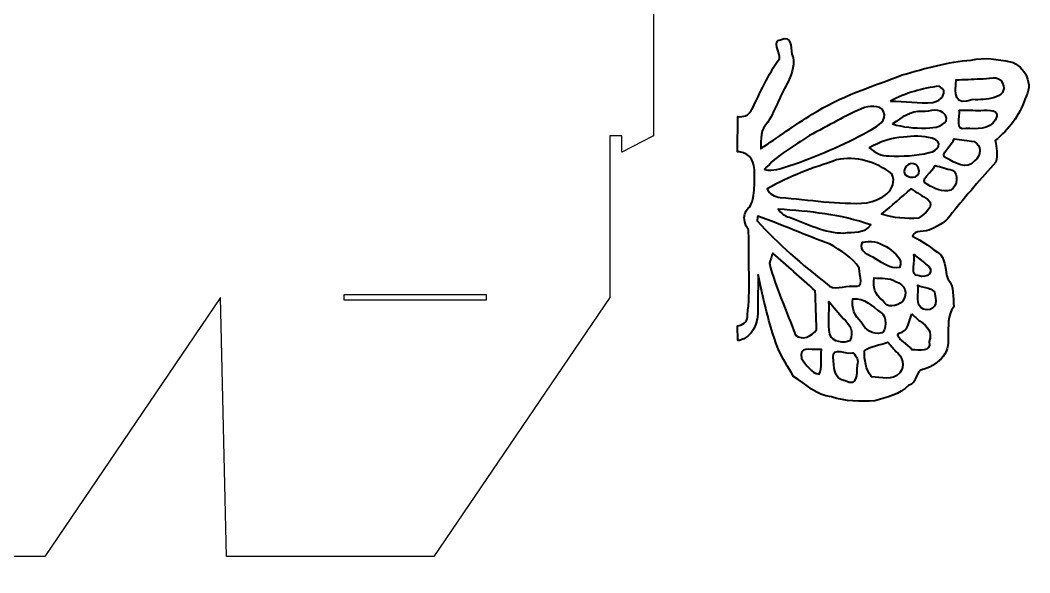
# Model space of a CAD drawing. Header units: centimetres. Extents: x -11 to 10.3, y -13.4 to -0.3.
# Drawn here: x -0.36 to 10.25, y -13.37 to -7.56 of the extents above; entities that cross this region are included whole.
import ezdxf

# ---------------------------------------------------------------- set-up
doc = ezdxf.new("R2010")
doc.units = ezdxf.units.CM
doc.header["$MEASUREMENT"] = 0
doc.layers.add('Layer 1', color=7, linetype='Continuous')

msp = doc.modelspace()

# ---------------------------------------------------------------- linework, layer by layer
at = {"layer": 'Layer 1', "color": 153}
for points, knots in [([(-1.8028, -0.27576), (-1.83235, -0.27755), (-1.86192, -0.28471), (-1.89237, -0.29732), (-1.89237, -0.29732), (-1.95813, -0.3233), (-2.02606, -0.39506), (-2.04415, -0.46402), (-2.04415, -0.46402), (-2.06966, -0.60106), (-2.09345, -0.73886), (-2.0599, -0.87705), (-2.0599, -0.87705), (-2.04702, -1.12536), (-1.97043, -1.36102), (-1.90647, -1.59942), (-1.90647, -1.59942), (-1.78206, -1.91993), (-1.67971, -2.25221), (-1.49262, -2.54323), (-1.49262, -2.54323), (-1.37864, -2.72707), (-1.25126, -2.90343), (-1.13185, -3.08398), (-1.13185, -3.08398), (-1.2317, -3.07988), (-1.33581, -3.08875), (-1.40968, -3.0085), (-1.40968, -3.0085), (-1.54705, -2.92536), (-1.70321, -2.87398), (-1.84178, -2.79121), (-1.84178, -2.79121), (-1.93381, -2.75653), (-2.02659, -2.71682), (-2.12459, -2.75555), (-2.12459, -2.75555), (-2.18918, -2.76842), (-2.28238, -2.76111), (-2.28632, -2.82107), (-2.28632, -2.82107), (-2.28723, -2.8349), (-2.28401, -2.85214), (-2.27388, -2.87415), (-2.27388, -2.87415), (-2.2755, -2.96978), (-2.1364, -2.87635), (-2.074, -2.88576), (-2.074, -2.88576), (-1.91076, -3.01031), (-1.72167, -3.09057), (-1.54238, -3.17686), (-1.54238, -3.17686), (-1.5088, -3.19303), (-1.49055, -3.21318), (-1.48101, -3.23575), (-1.48101, -3.23575), (-1.48444, -3.24359), (-1.48682, -3.25258), (-1.48682, -3.26312), (-1.48682, -3.26312), (-1.48682, -3.26312), (-1.48682, -3.33693), (-1.48682, -3.33693), (-1.48682, -3.33693), (-1.93804, -3.41882), (-2.27885, -3.81266), (-2.27885, -4.28821), (-2.27885, -4.28821), (-2.27885, -4.28821), (-2.33608, -6.38732), (-2.33608, -6.38732), (-2.33608, -6.38732), (-2.33608, -6.38732), (-2.3394, -6.38732), (-2.3394, -6.38732), (-2.3394, -6.38732), (-2.3394, -6.38732), (-2.34106, -6.38732), (-2.34106, -6.38732), (-2.34106, -6.38732), (-2.34106, -6.38732), (-2.39994, -4.28821), (-2.39994, -4.28821), (-2.39994, -4.28821), (-2.39994, -3.75287), (-2.83081, -3.32117), (-3.36615, -3.32117), (-3.36615, -3.32117), (-3.36615, -3.32117), (-5.40057, -3.32117), (-5.40057, -3.32117), (-5.40057, -3.32117), (-5.93591, -3.32117), (-6.36678, -3.75287), (-6.36678, -4.28821), (-6.36678, -4.28821), (-6.36678, -4.28821), (-6.42483, -6.38732), (-6.42483, -6.38732), (-6.42483, -6.38732), (-6.42483, -6.38732), (-6.42732, -6.38732), (-6.42732, -6.38732), (-6.42732, -6.38732), (-6.42732, -6.38732), (-6.42981, -6.38732), (-6.42981, -6.38732), (-6.42981, -6.38732), (-6.42981, -6.38732), (-6.48786, -4.28821), (-6.48786, -4.28821), (-6.48786, -4.28821), (-6.48786, -3.83165), (-6.80246, -3.45149), (-7.22682, -3.34937), (-7.22682, -3.34937), (-7.22682, -3.34937), (-8.51897, -3.34937), (-8.51897, -3.34937), (-8.51897, -3.34937), (-8.51897, -3.34937), (-8.51897, -3.32615), (-8.51897, -3.32615), (-8.51897, -3.32615), (-8.51897, -3.32615), (-7.2799, -3.32615), (-7.2799, -3.32615), (-7.2799, -3.32615), (-7.2799, -3.32615), (-7.2799, -3.26312), (-7.2799, -3.26312), (-7.2799, -3.26312), (-7.2799, -3.25495), (-7.28124, -3.2482), (-7.28405, -3.24155), (-7.28405, -3.24155), (-7.27388, -3.22171), (-7.25705, -3.20385), (-7.22682, -3.1893), (-7.22682, -3.1893), (-7.04753, -3.10301), (-6.85761, -3.02275), (-6.69437, -2.8982), (-6.69437, -2.8982), (-6.63197, -2.88879), (-6.49371, -2.98305), (-6.49532, -2.88742), (-6.49532, -2.88742), (-6.48519, -2.86541), (-6.48114, -2.84817), (-6.48205, -2.83434), (-6.48205, -2.83434), (-6.48599, -2.77438), (-6.5792, -2.78086), (-6.64378, -2.76799), (-6.64378, -2.76799), (-6.74179, -2.72926), (-6.83456, -2.76897), (-6.92659, -2.80365), (-6.92659, -2.80365), (-7.06517, -2.88642), (-7.22133, -2.9378), (-7.35869, -3.02094), (-7.35869, -3.02094), (-7.43256, -3.10119), (-7.5375, -3.09232), (-7.63735, -3.09642), (-7.63735, -3.09642), (-7.51794, -2.91587), (-7.38973, -2.74034), (-7.27575, -2.5565), (-7.27575, -2.5565), (-7.08867, -2.26548), (-6.98631, -1.93237), (-6.8619, -1.61186), (-6.8619, -1.61186), (-6.79794, -1.37346), (-6.72135, -1.1378), (-6.70847, -0.88949), (-6.70847, -0.88949), (-6.67493, -0.7513), (-6.69954, -0.61433), (-6.72506, -0.47729), (-6.72506, -0.47729), (-6.74314, -0.40833), (-6.81025, -0.33657), (-6.876, -0.31059), (-6.876, -0.31059), (-6.91661, -0.29378), (-6.9564, -0.28565), (-6.99543, -0.2882), (-6.99543, -0.2882), (-7.03446, -0.29075), (-7.0729, -0.30341), (-7.11071, -0.32635), (-7.11071, -0.32635), (-7.28696, -0.38055), (-7.43605, -0.49617), (-7.55027, -0.63902), (-7.55027, -0.63902), (-7.62529, -0.62154), (-7.70068, -0.61555), (-7.77669, -0.63073), (-7.77669, -0.63073), (-7.94861, -0.78781), (-8.13001, -0.94111), (-8.3108, -1.09102), (-8.3108, -1.09102), (-8.39511, -1.14294), (-8.44352, -1.22102), (-8.47999, -1.3108), (-8.47999, -1.3108), (-8.51383, -1.36751), (-8.48501, -1.4965), (-8.55214, -1.50487), (-8.55214, -1.50487), (-8.60554, -1.39845), (-8.67688, -1.30347), (-8.74953, -1.20962), (-8.74953, -1.20962), (-8.81644, -1.15775), (-8.91861, -1.16296), (-9, -1.13664), (-9, -1.13664), (-9.08393, -1.0667), (-9.19311, -1.08085), (-9.29525, -1.0736), (-9.29525, -1.0736), (-9.38679, -1.14248), (-9.49868, -1.12768), (-9.60626, -1.13249), (-9.60626, -1.13249), (-9.69493, -1.12442), (-9.77551, -1.14013), (-9.83931, -1.2063), (-9.83931, -1.2063), (-9.88649, -1.26013), (-9.93827, -1.32672), (-9.95044, -1.39954), (-9.95044, -1.39954), (-9.97003, -1.47202), (-10.0962, -1.45814), (-10.11797, -1.54634), (-10.11797, -1.54634), (-10.21785, -1.64045), (-10.24037, -1.77385), (-10.28136, -1.89882), (-10.28136, -1.89882), (-10.28835, -2.05241), (-10.28784, -2.20644), (-10.23823, -2.35414), (-10.23823, -2.35414), (-10.22627, -2.51229), (-10.10203, -2.62123), (-10.02592, -2.7514), (-10.02592, -2.7514), (-9.92561, -2.80838), (-9.82546, -2.87671), (-9.71739, -2.9181), (-9.71739, -2.9181), (-9.68519, -2.93042), (-9.65288, -2.9427), (-9.62036, -2.95377), (-9.62036, -2.95377), (-9.63299, -2.99733), (-9.64295, -3.04177), (-9.65021, -3.08729), (-9.65021, -3.08729), (-9.65937, -3.14469), (-9.66431, -3.20319), (-9.66431, -3.26312), (-9.66431, -3.26312), (-9.66431, -3.26312), (-9.66431, -3.33693), (-9.66431, -3.33693), (-9.66431, -3.33693), (-10.11554, -3.41882), (-10.45552, -3.81266), (-10.45552, -4.28821), (-10.45552, -4.28821), (-10.45552, -4.28821), (-10.51607, -6.38732), (-10.51607, -6.38732), (-10.51607, -6.38732), (-10.51607, -6.38732), (-10.71677, -6.39976), (-10.71677, -6.39976), (-10.71677, -6.39976), (-10.71677, -6.39976), (-10.83288, -6.4064), (-10.83288, -6.4064), (-10.83288, -6.4064), (-10.92373, -6.4064), (-10.96724, -6.47976), (-10.96724, -6.57061), (-10.96724, -6.57061), (-10.96724, -6.57061), (-10.96724, -10.29361), (-10.96724, -10.29361), (-10.96724, -10.29361), (-10.96724, -10.38446), (-10.92373, -10.45783), (-10.83288, -10.45783), (-10.83288, -10.45783), (-10.83288, -10.45783), (-10.71677, -10.46446), (-10.71677, -10.46446), (-10.71677, -10.46446), (-10.71677, -10.46446), (-10.51607, -10.47607), (-10.51607, -10.47607), (-10.51607, -10.47607), (-10.51607, -10.47607), (-10.51607, -11.83871), (-10.51607, -11.83871), (-10.51607, -11.83871), (-10.51607, -11.83871), (-10.61476, -11.83871), (-10.61476, -11.83871), (-10.61476, -11.83871), (-10.61476, -11.83871), (-10.61476, -11.66869), (-10.61476, -11.66869), (-10.61476, -11.66869), (-10.61476, -11.66869), (-10.96226, -11.84286), (-10.96226, -11.84286), (-10.96226, -11.84286), (-10.96226, -11.84286), (-10.96226, -13.2055), (-10.96226, -13.2055), (-10.96226, -13.2055), (-10.96226, -13.2055), (-10.61476, -13.3722), (-10.61476, -13.3722), (-10.61476, -13.3722), (-10.61476, -13.3722), (-10.61476, -13.20135), (-10.61476, -13.20135), (-10.61476, -13.20135), (-10.61476, -13.20135), (-10.51607, -13.20135), (-10.51607, -13.20135), (-10.51607, -13.20135), (-10.51607, -13.20135), (-8.27513, -13.20135), (-8.27513, -13.20135), (-8.27513, -13.20135), (-8.27513, -13.20135), (-6.42732, -10.47607), (-6.42732, -10.47607), (-6.42732, -10.47607), (-6.42732, -10.47607), (-6.36677, -13.20135), (-6.36677, -13.20135), (-6.36677, -13.20135), (-6.36677, -13.20135), (-4.18638, -13.20135), (-4.18638, -13.20135), (-4.18638, -13.20135), (-4.18638, -13.20135), (-2.3394, -10.47607), (-2.3394, -10.47607), (-2.3394, -10.47607), (-2.3394, -10.47607), (-2.27885, -13.20135), (-2.27885, -13.20135), (-2.27885, -13.20135), (-2.27885, -13.20135), (-0.09763, -13.20135), (-0.09763, -13.20135), (-0.09763, -13.20135), (-0.09763, -13.20135), (1.74935, -10.47607), (1.74935, -10.47607), (1.74935, -10.47607), (1.74935, -10.47607), (1.8099, -13.20135), (1.8099, -13.20135), (1.8099, -13.20135), (1.8099, -13.20135), (3.99112, -13.20135), (3.99112, -13.20135), (3.99112, -13.20135), (3.99112, -13.20135), (5.83811, -10.47607), (5.83811, -10.47607), (5.83811, -10.47607), (5.83811, -10.47607), (5.83811, -8.77671), (5.83811, -8.77671), (5.83811, -8.77671), (5.83811, -8.77671), (5.96666, -8.77671), (5.96666, -8.77671), (5.96666, -8.77671), (5.96666, -8.77671), (5.96666, -8.94673), (5.96666, -8.94673), (5.96666, -8.94673), (5.96666, -8.94673), (6.29923, -8.77671), (6.29923, -8.77671), (6.29923, -8.77671), (6.29923, -8.77671), (6.29923, -7.41407), (6.29923, -7.41407), (6.29923, -7.41407), (6.29923, -7.41407), (5.96666, -7.24322), (5.96666, -7.24322), (5.96666, -7.24322), (5.96666, -7.24322), (5.96666, -7.41407), (5.96666, -7.41407), (5.96666, -7.41407), (5.96666, -7.41407), (5.83811, -7.41407), (5.83811, -7.41407), (5.83811, -7.41407), (5.83811, -7.41407), (5.83811, -6.38732), (5.83811, -6.38732), (5.83811, -6.38732), (5.83811, -6.38732), (5.77756, -4.28821), (5.77756, -4.28821), (5.77756, -4.28821), (5.77756, -3.75287), (5.34586, -3.32117), (4.81052, -3.32117), (4.81052, -3.32117), (4.81052, -3.32117), (2.7761, -3.32117), (2.7761, -3.32117), (2.7761, -3.32117), (2.24076, -3.32117), (1.8099, -3.75287), (1.8099, -4.28821), (1.8099, -4.28821), (1.8099, -4.28821), (1.75184, -6.38732), (1.75184, -6.38732), (1.75184, -6.38732), (1.75184, -6.38732), (1.74935, -6.38732), (1.74935, -6.38732), (1.74935, -6.38732), (1.74935, -6.38732), (1.74769, -6.38732), (1.74769, -6.38732), (1.74769, -6.38732), (1.74769, -6.38732), (1.68881, -4.28821), (1.68881, -4.28821), (1.68881, -4.28821), (1.68881, -3.83165), (1.37504, -3.45149), (0.95068, -3.34937), (0.95068, -3.34937), (0.95068, -3.34937), (-0.3423, -3.34937), (-0.3423, -3.34937), (-0.3423, -3.34937), (-0.3423, -3.34937), (-0.3423, -3.32698), (-0.3423, -3.32698), (-0.3423, -3.32698), (-0.3423, -3.32698), (0.8976, -3.32698), (0.8976, -3.32698), (0.8976, -3.32698), (0.8976, -3.32698), (0.8976, -3.26312), (0.8976, -3.26312), (0.8976, -3.26312), (0.8976, -3.15096), (0.88137, -3.04277), (0.85033, -2.9405), (0.85033, -2.9405), (0.88333, -2.92929), (0.91634, -2.91816), (0.94902, -2.90566), (0.94902, -2.90566), (1.05709, -2.86427), (1.1564, -2.79594), (1.25671, -2.73896), (1.25671, -2.73896), (1.33283, -2.60879), (1.45789, -2.49985), (1.46986, -2.3417), (1.46986, -2.3417), (1.51947, -2.194), (1.51998, -2.03997), (1.51299, -1.88638), (1.51299, -1.88638), (1.47199, -1.76141), (1.44948, -1.62718), (1.3496, -1.53307), (1.3496, -1.53307), (1.32783, -1.44487), (1.20166, -1.45958), (1.18207, -1.3871), (1.18207, -1.3871), (1.16989, -1.31428), (1.11812, -1.24686), (1.07094, -1.19303), (1.07094, -1.19303), (1.00714, -1.12686), (0.92656, -1.11198), (0.83789, -1.12005), (0.83789, -1.12005), (0.73031, -1.11524), (0.61841, -1.13004), (0.52688, -1.06116), (0.52688, -1.06116), (0.42473, -1.06841), (0.31556, -1.05426), (0.23162, -1.1242), (0.23162, -1.1242), (0.15024, -1.15052), (0.04723, -1.14448), (-0.01967, -1.19635), (-0.01967, -1.19635), (-0.09232, -1.2902), (-0.16284, -1.38601), (-0.21623, -1.49243), (-0.21623, -1.49243), (-0.28337, -1.48406), (-0.25455, -1.35507), (-0.28839, -1.29836), (-0.28839, -1.29836), (-0.32485, -1.20858), (-0.37409, -1.12967), (-0.45841, -1.07775), (-0.45841, -1.07775), (-0.63919, -0.92784), (-0.81976, -0.77537), (-0.99169, -0.61829), (-0.99169, -0.61829), (-1.06769, -0.60311), (-1.14308, -0.60827), (-1.2181, -0.62575), (-1.2181, -0.62575), (-1.33232, -0.4829), (-1.48224, -0.36811), (-1.65849, -0.31391), (-1.65849, -0.31391), (-1.70576, -0.28523), (-1.75356, -0.27278), (-1.8028, -0.27576), (-1.8028, -0.27576), (-1.8028, -0.27576), (-1.8028, -0.27576), (-1.8028, -0.27576)], [0, 0, 0, 0, 0.00714286, 0.00714286, 0.00714286, 0.00714286, 0.01428571, 0.01428571, 0.01428571, 0.01428571, 0.02142857, 0.02142857, 0.02142857, 0.02142857, 0.02857143, 0.02857143, 0.02857143, 0.02857143, 0.03571429, 0.03571429, 0.03571429, 0.03571429, 0.04285714, 0.04285714, 0.04285714, 0.04285714, 0.05, 0.05, 0.05, 0.05, 0.05714286, 0.05714286, 0.05714286, 0.05714286, 0.06428571, 0.06428571, 0.06428571, 0.06428571, 0.07142857, 0.07142857, 0.07142857, 0.07142857, 0.07857143, 0.07857143, 0.07857143, 0.07857143, 0.08571429, 0.08571429, 0.08571429, 0.08571429, 0.09285714, 0.09285714, 0.09285714, 0.09285714, 0.1, 0.1, 0.1, 0.1, 0.10714286, 0.10714286, 0.10714286, 0.10714286, 0.11428571, 0.11428571, 0.11428571, 0.11428571, 0.12142857, 0.12142857, 0.12142857, 0.12142857, 0.12857143, 0.12857143, 0.12857143, 0.12857143, 0.13571429, 0.13571429, 0.13571429, 0.13571429, 0.14285714, 0.14285714, 0.14285714, 0.14285714, 0.15, 0.15, 0.15, 0.15, 0.15714286, 0.15714286, 0.15714286, 0.15714286, 0.16428571, 0.16428571, 0.16428571, 0.16428571, 0.17142857, 0.17142857, 0.17142857, 0.17142857, 0.17857143, 0.17857143, 0.17857143, 0.17857143, 0.18571429, 0.18571429, 0.18571429, 0.18571429, 0.19285714, 0.19285714, 0.19285714, 0.19285714, 0.2, 0.2, 0.2, 0.2, 0.20714286, 0.20714286, 0.20714286, 0.20714286, 0.21428571, 0.21428571, 0.21428571, 0.21428571, 0.22142857, 0.22142857, 0.22142857, 0.22142857, 0.22857143, 0.22857143, 0.22857143, 0.22857143, 0.23571429, 0.23571429, 0.23571429, 0.23571429, 0.24285714, 0.24285714, 0.24285714, 0.24285714, 0.25, 0.25, 0.25, 0.25, 0.25714286, 0.25714286, 0.25714286, 0.25714286, 0.26428571, 0.26428571, 0.26428571, 0.26428571, 0.27142857, 0.27142857, 0.27142857, 0.27142857, 0.27857143, 0.27857143, 0.27857143, 0.27857143, 0.28571429, 0.28571429, 0.28571429, 0.28571429, 0.29285714, 0.29285714, 0.29285714, 0.29285714, 0.3, 0.3, 0.3, 0.3, 0.30714286, 0.30714286, 0.30714286, 0.30714286, 0.31428571, 0.31428571, 0.31428571, 0.31428571, 0.32142857, 0.32142857, 0.32142857, 0.32142857, 0.32857143, 0.32857143, 0.32857143, 0.32857143, 0.33571429, 0.33571429, 0.33571429, 0.33571429, 0.34285714, 0.34285714, 0.34285714, 0.34285714, 0.35, 0.35, 0.35, 0.35, 0.35714286, 0.35714286, 0.35714286, 0.35714286, 0.36428571, 0.36428571, 0.36428571, 0.36428571, 0.37142857, 0.37142857, 0.37142857, 0.37142857, 0.37857143, 0.37857143, 0.37857143, 0.37857143, 0.38571429, 0.38571429, 0.38571429, 0.38571429, 0.39285714, 0.39285714, 0.39285714, 0.39285714, 0.4, 0.4, 0.4, 0.4, 0.40714286, 0.40714286, 0.40714286, 0.40714286, 0.41428571, 0.41428571, 0.41428571, 0.41428571, 0.42142857, 0.42142857, 0.42142857, 0.42142857, 0.42857143, 0.42857143, 0.42857143, 0.42857143, 0.43571429, 0.43571429, 0.43571429, 0.43571429, 0.44285714, 0.44285714, 0.44285714, 0.44285714, 0.45, 0.45, 0.45, 0.45, 0.45714286, 0.45714286, 0.45714286, 0.45714286, 0.46428571, 0.46428571, 0.46428571, 0.46428571, 0.47142857, 0.47142857, 0.47142857, 0.47142857, 0.47857143, 0.47857143, 0.47857143, 0.47857143, 0.48571429, 0.48571429, 0.48571429, 0.48571429, 0.49285714, 0.49285714, 0.49285714, 0.49285714, 0.5, 0.5, 0.5, 0.5, 0.50714286, 0.50714286, 0.50714286, 0.50714286, 0.51428571, 0.51428571, 0.51428571, 0.51428571, 0.52142857, 0.52142857, 0.52142857, 0.52142857, 0.52857143, 0.52857143, 0.52857143, 0.52857143, 0.53571429, 0.53571429, 0.53571429, 0.53571429, 0.54285714, 0.54285714, 0.54285714, 0.54285714, 0.55, 0.55, 0.55, 0.55, 0.55714286, 0.55714286, 0.55714286, 0.55714286, 0.56428571, 0.56428571, 0.56428571, 0.56428571, 0.57142857, 0.57142857, 0.57142857, 0.57142857, 0.57857143, 0.57857143, 0.57857143, 0.57857143, 0.58571429, 0.58571429, 0.58571429, 0.58571429, 0.59285714, 0.59285714, 0.59285714, 0.59285714, 0.6, 0.6, 0.6, 0.6, 0.60714286, 0.60714286, 0.60714286, 0.60714286, 0.61428571, 0.61428571, 0.61428571, 0.61428571, 0.62142857, 0.62142857, 0.62142857, 0.62142857, 0.62857143, 0.62857143, 0.62857143, 0.62857143, 0.63571429, 0.63571429, 0.63571429, 0.63571429, 0.64285714, 0.64285714, 0.64285714, 0.64285714, 0.65, 0.65, 0.65, 0.65, 0.65714286, 0.65714286, 0.65714286, 0.65714286, 0.66428571, 0.66428571, 0.66428571, 0.66428571, 0.67142857, 0.67142857, 0.67142857, 0.67142857, 0.67857143, 0.67857143, 0.67857143, 0.67857143, 0.68571429, 0.68571429, 0.68571429, 0.68571429, 0.69285714, 0.69285714, 0.69285714, 0.69285714, 0.7, 0.7, 0.7, 0.7, 0.70714286, 0.70714286, 0.70714286, 0.70714286, 0.71428571, 0.71428571, 0.71428571, 0.71428571, 0.72142857, 0.72142857, 0.72142857, 0.72142857, 0.72857143, 0.72857143, 0.72857143, 0.72857143, 0.73571429, 0.73571429, 0.73571429, 0.73571429, 0.74285714, 0.74285714, 0.74285714, 0.74285714, 0.75, 0.75, 0.75, 0.75, 0.75714286, 0.75714286, 0.75714286, 0.75714286, 0.76428571, 0.76428571, 0.76428571, 0.76428571, 0.77142857, 0.77142857, 0.77142857, 0.77142857, 0.77857143, 0.77857143, 0.77857143, 0.77857143, 0.78571429, 0.78571429, 0.78571429, 0.78571429, 0.79285714, 0.79285714, 0.79285714, 0.79285714, 0.8, 0.8, 0.8, 0.8, 0.80714286, 0.80714286, 0.80714286, 0.80714286, 0.81428571, 0.81428571, 0.81428571, 0.81428571, 0.82142857, 0.82142857, 0.82142857, 0.82142857, 0.82857143, 0.82857143, 0.82857143, 0.82857143, 0.83571429, 0.83571429, 0.83571429, 0.83571429, 0.84285714, 0.84285714, 0.84285714, 0.84285714, 0.85, 0.85, 0.85, 0.85, 0.85714286, 0.85714286, 0.85714286, 0.85714286, 0.86428571, 0.86428571, 0.86428571, 0.86428571, 0.87142857, 0.87142857, 0.87142857, 0.87142857, 0.87857143, 0.87857143, 0.87857143, 0.87857143, 0.88571429, 0.88571429, 0.88571429, 0.88571429, 0.89285714, 0.89285714, 0.89285714, 0.89285714, 0.9, 0.9, 0.9, 0.9, 0.90714286, 0.90714286, 0.90714286, 0.90714286, 0.91428571, 0.91428571, 0.91428571, 0.91428571, 0.92142857, 0.92142857, 0.92142857, 0.92142857, 0.92857143, 0.92857143, 0.92857143, 0.92857143, 0.93571429, 0.93571429, 0.93571429, 0.93571429, 0.94285714, 0.94285714, 0.94285714, 0.94285714, 0.95, 0.95, 0.95, 0.95, 0.95714286, 0.95714286, 0.95714286, 0.95714286, 0.96428571, 0.96428571, 0.96428571, 0.96428571, 0.97142857, 0.97142857, 0.97142857, 0.97142857, 0.97857143, 0.97857143, 0.97857143, 0.97857143, 0.98571429, 0.98571429, 0.98571429, 0.98571429, 1, 1, 1, 1]), ([(3.04399, -10.44953), (3.04399, -10.44953), (4.54347, -10.44953), (4.54347, -10.44953), (4.54347, -10.44953), (4.54347, -10.44953), (4.54347, -10.50261), (4.54347, -10.50261), (4.54347, -10.50261), (4.54347, -10.50261), (3.04399, -10.50261), (3.04399, -10.50261), (3.04399, -10.50261), (3.04399, -10.50261), (3.04399, -10.44953), (3.04399, -10.44953)], [0, 0, 0, 0, 0.2, 0.2, 0.2, 0.2, 0.4, 0.4, 0.4, 0.4, 0.6, 0.6, 0.6, 0.6, 1, 1, 1, 1])]:
    msp.add_open_spline(points, degree=3, knots=knots, dxfattribs=at)
at = {"layer": 'Layer 1', "lineweight": 40}
for points, knots in [([(7.18185, -10.77423), (7.18185, -10.77423), (7.18323, -10.92976), (7.18323, -10.92976), (7.18323, -10.92976), (7.18786, -10.93013), (7.19255, -10.9303), (7.19727, -10.93025), (7.19727, -10.93025), (7.33869, -10.89797), (7.40591, -10.73616), (7.39352, -10.60167), (7.39352, -10.60167), (7.39533, -10.47993), (7.39714, -10.35819), (7.39896, -10.23644), (7.39896, -10.23644), (7.45333, -10.49475), (7.50816, -10.75207), (7.60266, -10.99923), (7.60266, -10.99923), (7.64418, -11.10764), (7.7129, -11.20746), (7.77006, -11.30808), (7.77006, -11.30808), (7.90063, -11.38443), (8.00947, -11.50976), (8.16812, -11.52176), (8.16812, -11.52176), (8.31627, -11.57152), (8.47115, -11.57192), (8.62521, -11.56489), (8.62521, -11.56489), (8.75056, -11.52377), (8.88463, -11.50064), (8.97902, -11.40046), (8.97902, -11.40046), (9.06751, -11.37861), (9.05299, -11.25221), (9.12569, -11.23256), (9.12569, -11.23256), (9.19874, -11.22034), (9.2666, -11.16882), (9.32059, -11.12149), (9.32059, -11.12149), (9.38698, -11.05749), (9.40251, -10.97682), (9.39442, -10.88787), (9.39442, -10.88787), (9.39924, -10.77996), (9.38437, -10.6671), (9.45346, -10.57528), (9.45346, -10.57528), (9.44619, -10.47282), (9.46041, -10.36367), (9.39026, -10.27947), (9.39026, -10.27947), (9.36385, -10.19783), (9.36888, -10.09459), (9.31685, -10.02747), (9.31685, -10.02747), (9.22271, -9.9546), (9.12726, -9.88395), (9.02051, -9.83038), (9.02051, -9.83038), (9.02891, -9.76304), (9.15859, -9.79172), (9.21547, -9.75777), (9.21547, -9.75777), (9.30553, -9.7212), (9.38403, -9.67166), (9.43612, -9.58709), (9.43612, -9.58709), (9.58649, -9.40574), (9.73959, -9.22433), (9.89717, -9.05188), (9.89717, -9.05188), (9.91239, -8.97563), (9.90663, -8.89989), (9.8891, -8.82464), (9.8891, -8.82464), (10.03239, -8.71006), (10.14826, -8.56057), (10.20263, -8.38377), (10.20263, -8.38377), (10.24866, -8.30791), (10.2527, -8.23039), (10.21897, -8.14891), (10.21897, -8.14891), (10.19291, -8.08296), (10.1207, -8.01542), (10.05152, -7.99728), (10.05152, -7.99728), (9.91407, -7.97168), (9.77645, -7.94675), (9.63784, -7.9804), (9.63784, -7.9804), (9.38874, -7.99332), (9.15201, -8.0704), (8.91287, -8.13456), (8.91287, -8.13456), (8.59136, -8.25935), (8.2577, -8.36173), (7.96577, -8.54939), (7.96577, -8.54939), (7.78136, -8.66373), (7.60559, -8.79226), (7.42448, -8.91204), (7.42448, -8.91204), (7.42859, -8.81188), (7.4192, -8.70711), (7.49969, -8.63301), (7.49969, -8.63301), (7.5831, -8.49522), (7.63457, -8.33842), (7.7176, -8.19942), (7.7176, -8.19942), (7.75239, -8.1071), (7.7923, -8.01452), (7.75345, -7.9162), (7.75345, -7.9162), (7.73757, -7.83647), (7.75155, -7.71227), (7.63381, -7.76647), (7.63381, -7.76647), (7.53789, -7.76486), (7.63157, -7.90421), (7.62213, -7.96681), (7.62213, -7.96681), (7.49719, -8.13055), (7.42252, -8.32295), (7.33036, -8.50059), (7.33036, -8.50059), (7.2946, -8.56951), (7.24525, -8.5772), (7.18333, -8.57386), (7.18333, -8.57386), (7.18333, -8.57386), (7.18185, -8.94263), (7.18185, -8.94263), (7.18185, -8.94263), (7.18185, -8.94263), (7.20082, -8.94295), (7.20082, -8.94295), (7.20082, -8.94295), (7.20119, -8.94289), (7.20155, -8.94284), (7.20191, -8.94279), (7.20191, -8.94279), (7.3245, -8.96597), (7.36147, -9.04868), (7.36003, -9.17725), (7.36003, -9.17725), (7.35677, -9.46811), (7.33513, -9.47927), (7.30547, -9.52633), (7.30547, -9.52633), (7.27534, -9.55458), (7.24542, -9.60553), (7.25279, -9.65544), (7.25279, -9.65544), (7.26184, -9.68777), (7.26232, -9.72496), (7.28697, -9.74628), (7.28697, -9.74628), (7.30269, -9.75989), (7.29658, -9.839), (7.30075, -9.88726), (7.30075, -9.88726), (7.29184, -10.14412), (7.31944, -10.40362), (7.28547, -10.65867), (7.28547, -10.65867), (7.29466, -10.74252), (7.22181, -10.769), (7.18185, -10.77423)], [0, 0, 0, 0, 0.02222222, 0.02222222, 0.02222222, 0.02222222, 0.04444444, 0.04444444, 0.04444444, 0.04444444, 0.06666667, 0.06666667, 0.06666667, 0.06666667, 0.08888889, 0.08888889, 0.08888889, 0.08888889, 0.11111111, 0.11111111, 0.11111111, 0.11111111, 0.13333333, 0.13333333, 0.13333333, 0.13333333, 0.15555556, 0.15555556, 0.15555556, 0.15555556, 0.17777778, 0.17777778, 0.17777778, 0.17777778, 0.2, 0.2, 0.2, 0.2, 0.22222222, 0.22222222, 0.22222222, 0.22222222, 0.24444444, 0.24444444, 0.24444444, 0.24444444, 0.26666667, 0.26666667, 0.26666667, 0.26666667, 0.28888889, 0.28888889, 0.28888889, 0.28888889, 0.31111111, 0.31111111, 0.31111111, 0.31111111, 0.33333333, 0.33333333, 0.33333333, 0.33333333, 0.35555556, 0.35555556, 0.35555556, 0.35555556, 0.37777778, 0.37777778, 0.37777778, 0.37777778, 0.4, 0.4, 0.4, 0.4, 0.42222222, 0.42222222, 0.42222222, 0.42222222, 0.44444444, 0.44444444, 0.44444444, 0.44444444, 0.46666667, 0.46666667, 0.46666667, 0.46666667, 0.48888889, 0.48888889, 0.48888889, 0.48888889, 0.51111111, 0.51111111, 0.51111111, 0.51111111, 0.53333333, 0.53333333, 0.53333333, 0.53333333, 0.55555556, 0.55555556, 0.55555556, 0.55555556, 0.57777778, 0.57777778, 0.57777778, 0.57777778, 0.6, 0.6, 0.6, 0.6, 0.62222222, 0.62222222, 0.62222222, 0.62222222, 0.64444444, 0.64444444, 0.64444444, 0.64444444, 0.66666667, 0.66666667, 0.66666667, 0.66666667, 0.68888889, 0.68888889, 0.68888889, 0.68888889, 0.71111111, 0.71111111, 0.71111111, 0.71111111, 0.73333333, 0.73333333, 0.73333333, 0.73333333, 0.75555556, 0.75555556, 0.75555556, 0.75555556, 0.77777778, 0.77777778, 0.77777778, 0.77777778, 0.8, 0.8, 0.8, 0.8, 0.82222222, 0.82222222, 0.82222222, 0.82222222, 0.84444444, 0.84444444, 0.84444444, 0.84444444, 0.86666667, 0.86666667, 0.86666667, 0.86666667, 0.88888889, 0.88888889, 0.88888889, 0.88888889, 0.91111111, 0.91111111, 0.91111111, 0.91111111, 0.93333333, 0.93333333, 0.93333333, 0.93333333, 0.95555556, 0.95555556, 0.95555556, 0.95555556, 1, 1, 1, 1]), ([(9.48035, -8.188), (9.46216, -8.33209), (9.45391, -8.46746), (9.65761, -8.39545), (9.65761, -8.39545), (9.76816, -8.40022), (10.03745, -8.38935), (9.96739, -8.22041), (9.96739, -8.22041), (9.92224, -8.12621), (9.81279, -8.18512), (9.73207, -8.17562), (9.73207, -8.17562), (9.64816, -8.17975), (9.56425, -8.18388), (9.48035, -8.188), (9.48035, -8.188), (9.48035, -8.188), (9.48035, -8.188), (9.48035, -8.188)], [0, 0, 0, 0, 0.16666667, 0.16666667, 0.16666667, 0.16666667, 0.33333333, 0.33333333, 0.33333333, 0.33333333, 0.5, 0.5, 0.5, 0.5, 0.66666667, 0.66666667, 0.66666667, 0.66666667, 1, 1, 1, 1]), ([(8.78938, -8.41113), (8.94683, -8.32272), (9.1227, -8.27811), (9.30041, -8.25278), (9.30041, -8.25278), (9.40959, -8.31196), (9.32023, -8.40858), (9.23197, -8.42428), (9.23197, -8.42428), (9.08854, -8.43894), (8.93603, -8.41225), (8.78938, -8.41113), (8.78938, -8.41113), (8.78938, -8.41113), (8.78938, -8.41113), (8.78938, -8.41113)], [0, 0, 0, 0, 0.2, 0.2, 0.2, 0.2, 0.4, 0.4, 0.4, 0.4, 0.6, 0.6, 0.6, 0.6, 1, 1, 1, 1]), ([(7.46504, -9.13088), (7.59356, -8.97838), (7.77585, -8.88556), (7.93679, -8.7719), (7.93679, -8.7719), (8.1295, -8.67484), (8.31722, -8.55931), (8.51559, -8.4786), (8.51559, -8.4786), (8.58947, -8.4569), (8.71916, -8.45159), (8.72421, -8.55348), (8.72421, -8.55348), (8.73496, -8.6379), (8.62506, -8.69003), (8.55913, -8.72663), (8.55913, -8.72663), (8.29231, -8.87387), (8.00998, -8.99491), (7.72173, -9.09263), (7.72173, -9.09263), (7.63557, -9.12109), (7.55716, -9.1503), (7.46504, -9.13088), (7.46504, -9.13088), (7.46504, -9.13088), (7.46504, -9.13088), (7.46504, -9.13088)], [0, 0, 0, 0, 0.125, 0.125, 0.125, 0.125, 0.25, 0.25, 0.25, 0.25, 0.375, 0.375, 0.375, 0.375, 0.5, 0.5, 0.5, 0.5, 0.625, 0.625, 0.625, 0.625, 0.75, 0.75, 0.75, 0.75, 1, 1, 1, 1]), ([(8.81098, -8.64865), (8.90734, -8.58673), (8.99822, -8.50883), (9.1202, -8.52146), (9.1202, -8.52146), (9.20671, -8.52059), (9.30772, -8.47297), (9.36691, -8.56011), (9.36691, -8.56011), (9.41512, -8.6474), (9.27942, -8.69036), (9.20236, -8.69247), (9.20236, -8.69247), (9.08645, -8.69767), (8.96228, -8.69136), (8.84947, -8.66265), (8.84947, -8.66265), (8.83664, -8.65798), (8.82381, -8.65331), (8.81098, -8.64865), (8.81098, -8.64865), (8.81098, -8.64865), (8.81098, -8.64865), (8.81098, -8.64865)], [0, 0, 0, 0, 0.14285714, 0.14285714, 0.14285714, 0.14285714, 0.28571429, 0.28571429, 0.28571429, 0.28571429, 0.42857143, 0.42857143, 0.42857143, 0.42857143, 0.57142857, 0.57142857, 0.57142857, 0.57142857, 0.71428571, 0.71428571, 0.71428571, 0.71428571, 1, 1, 1, 1]), ([(9.50914, -8.50469), (9.52662, -8.57603), (9.45771, -8.73377), (9.58128, -8.69903), (9.58128, -8.69903), (9.6915, -8.70033), (9.82689, -8.71929), (9.89126, -8.60619), (9.89126, -8.60619), (9.95525, -8.49395), (9.81696, -8.50502), (9.73913, -8.50895), (9.73913, -8.50895), (9.66247, -8.50753), (9.5858, -8.50612), (9.50914, -8.50469), (9.50914, -8.50469), (9.50914, -8.50469), (9.50914, -8.50469), (9.50914, -8.50469), (9.50914, -8.50469), (9.50914, -8.50469), (9.50914, -8.50469), (9.50914, -8.50469)], [0, 0, 0, 0, 0.14285714, 0.14285714, 0.14285714, 0.14285714, 0.28571429, 0.28571429, 0.28571429, 0.28571429, 0.42857143, 0.42857143, 0.42857143, 0.42857143, 0.57142857, 0.57142857, 0.57142857, 0.57142857, 0.71428571, 0.71428571, 0.71428571, 0.71428571, 1, 1, 1, 1]), ([(8.56626, -8.90056), (8.67902, -8.84062), (8.79572, -8.79428), (8.92504, -8.7916), (8.92504, -8.7916), (9.02361, -8.77348), (9.13091, -8.77751), (9.22578, -8.80098), (9.22578, -8.80098), (9.3488, -8.83576), (9.29592, -8.93756), (9.19442, -8.95199), (9.19442, -8.95199), (9.05923, -8.98688), (8.91412, -8.99241), (8.77533, -8.98801), (8.77533, -8.98801), (8.69, -8.98827), (8.62969, -8.95461), (8.56626, -8.90056), (8.56626, -8.90056), (8.56626, -8.90056), (8.56626, -8.90056), (8.56626, -8.90056)], [0, 0, 0, 0, 0.14285714, 0.14285714, 0.14285714, 0.14285714, 0.28571429, 0.28571429, 0.28571429, 0.28571429, 0.42857143, 0.42857143, 0.42857143, 0.42857143, 0.57142857, 0.57142857, 0.57142857, 0.57142857, 0.71428571, 0.71428571, 0.71428571, 0.71428571, 1, 1, 1, 1]), ([(9.45876, -8.80699), (9.4419, -8.87235), (9.29142, -8.97591), (9.37565, -9.01235), (9.37565, -9.01235), (9.4656, -9.05281), (9.59321, -9.14238), (9.6723, -9.03969), (9.6723, -9.03969), (9.74607, -8.98379), (9.74902, -8.87697), (9.66757, -8.83393), (9.66757, -8.83393), (9.59796, -8.82495), (9.52836, -8.81597), (9.45876, -8.80699), (9.45876, -8.80699), (9.45876, -8.80699), (9.45876, -8.80699), (9.45876, -8.80699), (9.45876, -8.80699), (9.45876, -8.80699), (9.45876, -8.80699), (9.45876, -8.80699)], [0, 0, 0, 0, 0.14285714, 0.14285714, 0.14285714, 0.14285714, 0.28571429, 0.28571429, 0.28571429, 0.28571429, 0.42857143, 0.42857143, 0.42857143, 0.42857143, 0.57142857, 0.57142857, 0.57142857, 0.57142857, 0.71428571, 0.71428571, 0.71428571, 0.71428571, 1, 1, 1, 1]), ([(7.49383, -9.33241), (7.72125, -9.19923), (7.97222, -9.1146), (8.22078, -9.03011), (8.22078, -9.03011), (8.42873, -8.98142), (8.63657, -9.05105), (8.80378, -9.17407), (8.80378, -9.17407), (8.87379, -9.34895), (8.68754, -9.4487), (8.54017, -9.48154), (8.54017, -9.48154), (8.23886, -9.50285), (7.93318, -9.44447), (7.63058, -9.42598), (7.63058, -9.42598), (7.5669, -9.41109), (7.5207, -9.39726), (7.49383, -9.33241), (7.49383, -9.33241), (7.49383, -9.33241), (7.49383, -9.33241), (7.49383, -9.33241), (7.49383, -9.33241), (7.49383, -9.33241), (7.49383, -9.33241), (7.49383, -9.33241)], [0, 0, 0, 0, 0.125, 0.125, 0.125, 0.125, 0.25, 0.25, 0.25, 0.25, 0.375, 0.375, 0.375, 0.375, 0.5, 0.5, 0.5, 0.5, 0.625, 0.625, 0.625, 0.625, 0.75, 0.75, 0.75, 0.75, 1, 1, 1, 1]), ([(8.94053, -9.18126), (8.89596, -9.09524), (9.04057, -9.01529), (9.07886, -9.10992), (9.07886, -9.10992), (9.12808, -9.20329), (9.00204, -9.24775), (8.94053, -9.18126), (8.94053, -9.18126), (8.94053, -9.18126), (8.94053, -9.18126), (8.94053, -9.18126)], [0, 0, 0, 0, 0.25, 0.25, 0.25, 0.25, 0.5, 0.5, 0.5, 0.5, 1, 1, 1, 1]), ([(9.25722, -9.0877), (9.23434, -9.15341), (9.06971, -9.25141), (9.17887, -9.28706), (9.17887, -9.28706), (9.25437, -9.33435), (9.33208, -9.37126), (9.42277, -9.34681), (9.42277, -9.34681), (9.49539, -9.30221), (9.50745, -9.1755), (9.43814, -9.1376), (9.43814, -9.1376), (9.37783, -9.12097), (9.31753, -9.10433), (9.25722, -9.0877), (9.25722, -9.0877), (9.25722, -9.0877), (9.25722, -9.0877), (9.25722, -9.0877)], [0, 0, 0, 0, 0.16666667, 0.16666667, 0.16666667, 0.16666667, 0.33333333, 0.33333333, 0.33333333, 0.33333333, 0.5, 0.5, 0.5, 0.5, 0.66666667, 0.66666667, 0.66666667, 0.66666667, 1, 1, 1, 1]), ([(9.00531, -9.33241), (8.90215, -9.42118), (8.79898, -9.50995), (8.69582, -9.59872), (8.69582, -9.59872), (8.81844, -9.64064), (8.95735, -9.6524), (9.08176, -9.64062), (9.08176, -9.64062), (9.14368, -9.60084), (9.26374, -9.5165), (9.18257, -9.44636), (9.18257, -9.44636), (9.12348, -9.40838), (9.0644, -9.3704), (9.00531, -9.33241), (9.00531, -9.33241), (9.00531, -9.33241), (9.00531, -9.33241), (9.00531, -9.33241)], [0, 0, 0, 0, 0.16666667, 0.16666667, 0.16666667, 0.16666667, 0.33333333, 0.33333333, 0.33333333, 0.33333333, 0.5, 0.5, 0.5, 0.5, 0.66666667, 0.66666667, 0.66666667, 0.66666667, 1, 1, 1, 1]), ([(7.60899, -9.54834), (7.93728, -9.57018), (8.26965, -9.59949), (8.58066, -9.71388), (8.58066, -9.71388), (8.51907, -9.80536), (8.39567, -9.78149), (8.3, -9.79877), (8.3, -9.79877), (8.09519, -9.80065), (7.91439, -9.70074), (7.72662, -9.63234), (7.72662, -9.63234), (7.67409, -9.62002), (7.63945, -9.59239), (7.60899, -9.54834), (7.60899, -9.54834), (7.60899, -9.54834), (7.60899, -9.54834), (7.60899, -9.54834), (7.60899, -9.54834), (7.60899, -9.54834), (7.60899, -9.54834), (7.60899, -9.54834)], [0, 0, 0, 0, 0.14285714, 0.14285714, 0.14285714, 0.14285714, 0.28571429, 0.28571429, 0.28571429, 0.28571429, 0.42857143, 0.42857143, 0.42857143, 0.42857143, 0.57142857, 0.57142857, 0.57142857, 0.57142857, 0.71428571, 0.71428571, 0.71428571, 0.71428571, 1, 1, 1, 1]), ([(7.39306, -9.62031), (7.64946, -9.71145), (7.89877, -9.82238), (8.15389, -9.91578), (8.15389, -9.91578), (8.26767, -9.98231), (8.39111, -10.05496), (8.45989, -10.16727), (8.45989, -10.16727), (8.45858, -10.24687), (8.52786, -10.38386), (8.39372, -10.35547), (8.39372, -10.35547), (8.30232, -10.3489), (8.18956, -10.41556), (8.12073, -10.33167), (8.12073, -10.33167), (7.85701, -10.13348), (7.61144, -9.91134), (7.38586, -9.67069), (7.38586, -9.67069), (7.38827, -9.6539), (7.39066, -9.63711), (7.39306, -9.62031), (7.39306, -9.62031), (7.39306, -9.62031), (7.39306, -9.62031), (7.39306, -9.62031), (7.39306, -9.62031), (7.39306, -9.62031), (7.39306, -9.62031), (7.39306, -9.62031)], [0, 0, 0, 0, 0.11111111, 0.11111111, 0.11111111, 0.11111111, 0.22222222, 0.22222222, 0.22222222, 0.22222222, 0.33333333, 0.33333333, 0.33333333, 0.33333333, 0.44444444, 0.44444444, 0.44444444, 0.44444444, 0.55555556, 0.55555556, 0.55555556, 0.55555556, 0.66666667, 0.66666667, 0.66666667, 0.66666667, 0.77777778, 0.77777778, 0.77777778, 0.77777778, 1, 1, 1, 1]), ([(8.49429, -9.89382), (8.44763, -10.00366), (8.56517, -10.02646), (8.6374, -10.07328), (8.6374, -10.07328), (8.71606, -10.11642), (8.78642, -10.18295), (8.88295, -10.16013), (8.88295, -10.16013), (8.92775, -10.07279), (8.8284, -10.009), (8.77125, -9.95918), (8.77125, -9.95918), (8.69456, -9.91034), (8.61631, -9.86835), (8.52296, -9.89238), (8.52296, -9.89238), (8.52296, -9.89238), (8.50855, -9.8931), (8.50855, -9.8931), (8.50855, -9.8931), (8.50855, -9.8931), (8.49429, -9.89381), (8.49429, -9.89381), (8.49429, -9.89381), (8.49429, -9.89381), (8.49429, -9.89381), (8.49429, -9.89381), (8.49429, -9.89381), (8.49429, -9.89381), (8.49429, -9.89381), (8.49429, -9.89381), (8.49429, -9.89381), (8.49429, -9.89381), (8.49429, -9.89382), (8.49429, -9.89382), (8.49429, -9.89382), (8.49429, -9.89382), (8.49429, -9.89382), (8.49429, -9.89382)], [0, 0, 0, 0, 0.09090909, 0.09090909, 0.09090909, 0.09090909, 0.18181818, 0.18181818, 0.18181818, 0.18181818, 0.27272727, 0.27272727, 0.27272727, 0.27272727, 0.36363636, 0.36363636, 0.36363636, 0.36363636, 0.45454545, 0.45454545, 0.45454545, 0.45454545, 0.54545455, 0.54545455, 0.54545455, 0.54545455, 0.63636364, 0.63636364, 0.63636364, 0.63636364, 0.72727273, 0.72727273, 0.72727273, 0.72727273, 0.81818182, 0.81818182, 0.81818182, 0.81818182, 1, 1, 1, 1]), ([(7.55141, -10.00898), (7.70016, -10.14093), (7.84891, -10.27289), (7.99766, -10.40484), (7.99766, -10.40484), (8.00245, -10.5416), (8.00725, -10.67835), (8.01205, -10.8151), (8.01205, -10.8151), (7.96109, -10.88993), (7.86237, -10.92864), (7.79091, -10.87363), (7.79091, -10.87363), (7.69815, -10.62172), (7.58495, -10.37678), (7.51542, -10.11694), (7.51542, -10.11694), (7.52742, -10.08095), (7.53941, -10.04497), (7.55141, -10.00898), (7.55141, -10.00898), (7.55141, -10.00898), (7.55141, -10.00898), (7.55141, -10.00898), (7.55141, -10.00898), (7.55141, -10.00898), (7.55141, -10.00898), (7.55141, -10.00898)], [0, 0, 0, 0, 0.125, 0.125, 0.125, 0.125, 0.25, 0.25, 0.25, 0.25, 0.375, 0.375, 0.375, 0.375, 0.5, 0.5, 0.5, 0.5, 0.625, 0.625, 0.625, 0.625, 0.75, 0.75, 0.75, 0.75, 1, 1, 1, 1]), ([(9.0341, -10.02337), (9.05604, -10.09023), (8.98589, -10.24919), (9.07738, -10.2465), (9.07738, -10.2465), (9.18249, -10.28531), (9.26841, -10.1942), (9.1616, -10.12431), (9.1616, -10.12431), (9.1191, -10.09066), (9.0766, -10.05702), (9.0341, -10.02337), (9.0341, -10.02337), (9.0341, -10.02337), (9.0341, -10.02337), (9.0341, -10.02337)], [0, 0, 0, 0, 0.2, 0.2, 0.2, 0.2, 0.4, 0.4, 0.4, 0.4, 0.6, 0.6, 0.6, 0.6, 1, 1, 1, 1]), ([(8.61664, -10.26809), (8.60231, -10.3651), (8.62221, -10.44839), (8.7063, -10.50597), (8.7063, -10.50597), (8.74536, -10.59423), (8.85946, -10.57092), (8.91466, -10.51851), (8.91466, -10.51851), (8.97674, -10.44059), (8.9397, -10.3338), (8.84156, -10.30948), (8.84156, -10.30948), (8.77884, -10.2605), (8.69097, -10.28224), (8.61664, -10.26809), (8.61664, -10.26809), (8.61664, -10.26809), (8.61664, -10.26809), (8.61664, -10.26809), (8.61664, -10.26809), (8.61664, -10.26809), (8.61664, -10.26809), (8.61664, -10.26809)], [0, 0, 0, 0, 0.14285714, 0.14285714, 0.14285714, 0.14285714, 0.28571429, 0.28571429, 0.28571429, 0.28571429, 0.42857143, 0.42857143, 0.42857143, 0.42857143, 0.57142857, 0.57142857, 0.57142857, 0.57142857, 0.71428571, 0.71428571, 0.71428571, 0.71428571, 1, 1, 1, 1]), ([(9.07729, -10.34726), (9.08895, -10.43077), (9.04043, -10.55913), (9.1349, -10.59918), (9.1349, -10.59918), (9.24965, -10.63467), (9.28602, -10.53601), (9.25348, -10.4411), (9.25348, -10.4411), (9.25985, -10.37108), (9.12299, -10.37907), (9.07729, -10.34726), (9.07729, -10.34726), (9.07729, -10.34726), (9.07729, -10.34726), (9.07729, -10.34726), (9.07729, -10.34726), (9.07729, -10.34726), (9.07729, -10.34726), (9.07729, -10.34726)], [0, 0, 0, 0, 0.16666667, 0.16666667, 0.16666667, 0.16666667, 0.33333333, 0.33333333, 0.33333333, 0.33333333, 0.5, 0.5, 0.5, 0.5, 0.66666667, 0.66666667, 0.66666667, 0.66666667, 1, 1, 1, 1]), ([(8.39352, -10.49122), (8.37471, -10.58892), (8.41341, -10.66696), (8.48184, -10.73485), (8.48184, -10.73485), (8.52753, -10.82265), (8.59572, -10.86711), (8.69597, -10.84979), (8.69597, -10.84979), (8.7422, -10.83529), (8.75905, -10.66521), (8.68636, -10.63559), (8.68636, -10.63559), (8.59651, -10.56886), (8.51608, -10.47659), (8.39352, -10.49122), (8.39352, -10.49122), (8.39352, -10.49122), (8.39352, -10.49122), (8.39352, -10.49122)], [0, 0, 0, 0, 0.16666667, 0.16666667, 0.16666667, 0.16666667, 0.33333333, 0.33333333, 0.33333333, 0.33333333, 0.5, 0.5, 0.5, 0.5, 0.66666667, 0.66666667, 0.66666667, 0.66666667, 1, 1, 1, 1]), ([(8.14161, -10.52), (8.14734, -10.63326), (8.13012, -10.75418), (8.15026, -10.86263), (8.15026, -10.86263), (8.17773, -10.95232), (8.30286, -10.95913), (8.3605, -10.93054), (8.3605, -10.93054), (8.40666, -10.83559), (8.36696, -10.76242), (8.29289, -10.69798), (8.29289, -10.69798), (8.24246, -10.63865), (8.19203, -10.57933), (8.14161, -10.52), (8.14161, -10.52), (8.14161, -10.52), (8.14161, -10.52), (8.14161, -10.52)], [0, 0, 0, 0, 0.16666667, 0.16666667, 0.16666667, 0.16666667, 0.33333333, 0.33333333, 0.33333333, 0.33333333, 0.5, 0.5, 0.5, 0.5, 0.66666667, 0.66666667, 0.66666667, 0.66666667, 1, 1, 1, 1]), ([(9.01251, -10.64956), (8.97843, -10.72711), (8.9799, -10.83677), (8.87649, -10.85171), (8.87649, -10.85171), (8.82009, -10.89267), (8.98257, -10.96979), (9.01362, -11.0252), (9.01362, -11.0252), (9.08739, -11.02782), (9.22308, -11.05871), (9.19447, -10.93776), (9.19447, -10.93776), (9.23445, -10.83958), (9.17619, -10.77936), (9.09901, -10.72645), (9.09901, -10.72645), (9.07018, -10.70082), (9.04134, -10.67519), (9.01251, -10.64956), (9.01251, -10.64956), (9.01251, -10.64956), (9.01251, -10.64956), (9.01251, -10.64956)], [0, 0, 0, 0, 0.14285714, 0.14285714, 0.14285714, 0.14285714, 0.28571429, 0.28571429, 0.28571429, 0.28571429, 0.42857143, 0.42857143, 0.42857143, 0.42857143, 0.57142857, 0.57142857, 0.57142857, 0.57142857, 0.71428571, 0.71428571, 0.71428571, 0.71428571, 1, 1, 1, 1]), ([(8.06243, -11.02383), (8.05069, -11.10554), (8.07588, -11.22522), (8.04081, -11.28294), (8.04081, -11.28294), (7.95966, -11.28032), (7.89611, -11.17644), (7.85467, -11.1174), (7.85467, -11.1174), (7.82123, -10.98656), (7.95006, -11.02918), (8.03403, -11.02383), (8.03403, -11.02383), (8.03403, -11.02383), (8.04846, -11.02383), (8.04846, -11.02383), (8.04846, -11.02383), (8.04846, -11.02383), (8.06243, -11.02383), (8.06243, -11.02383), (8.06243, -11.02383), (8.06243, -11.02383), (8.06243, -11.02383), (8.06243, -11.02383)], [0, 0, 0, 0, 0.14285714, 0.14285714, 0.14285714, 0.14285714, 0.28571429, 0.28571429, 0.28571429, 0.28571429, 0.42857143, 0.42857143, 0.42857143, 0.42857143, 0.57142857, 0.57142857, 0.57142857, 0.57142857, 0.71428571, 0.71428571, 0.71428571, 0.71428571, 1, 1, 1, 1]), ([(8.39352, -11.05982), (8.32675, -11.07718), (8.173, -10.9901), (8.18562, -11.10278), (8.18562, -11.10278), (8.19174, -11.20094), (8.19576, -11.34169), (8.31165, -11.35402), (8.31165, -11.35402), (8.44133, -11.42559), (8.4336, -11.27837), (8.43753, -11.18966), (8.43753, -11.18966), (8.45382, -11.13115), (8.43909, -11.09872), (8.39352, -11.05982), (8.39352, -11.05982), (8.39352, -11.05982), (8.39352, -11.05982), (8.39352, -11.05982)], [0, 0, 0, 0, 0.16666667, 0.16666667, 0.16666667, 0.16666667, 0.33333333, 0.33333333, 0.33333333, 0.33333333, 0.5, 0.5, 0.5, 0.5, 0.66666667, 0.66666667, 0.66666667, 0.66666667, 1, 1, 1, 1]), ([(8.76059, -10.94466), (8.68407, -10.97922), (8.56907, -10.98704), (8.5165, -11.03825), (8.5165, -11.03825), (8.51074, -11.13743), (8.52887, -11.23013), (8.58785, -11.31173), (8.58785, -11.31173), (8.69116, -11.31083), (8.8084, -11.35894), (8.88596, -11.26743), (8.88596, -11.26743), (8.9428, -11.19945), (8.91721, -11.09601), (8.84439, -11.04369), (8.84439, -11.04369), (8.81646, -11.01068), (8.78852, -10.97767), (8.76059, -10.94466), (8.76059, -10.94466), (8.76059, -10.94466), (8.76059, -10.94466), (8.76059, -10.94466), (8.76059, -10.94466), (8.76059, -10.94466), (8.76059, -10.94466), (8.76059, -10.94466)], [0, 0, 0, 0, 0.125, 0.125, 0.125, 0.125, 0.25, 0.25, 0.25, 0.25, 0.375, 0.375, 0.375, 0.375, 0.5, 0.5, 0.5, 0.5, 0.625, 0.625, 0.625, 0.625, 0.75, 0.75, 0.75, 0.75, 1, 1, 1, 1])]:
    msp.add_open_spline(points, degree=3, knots=knots, dxfattribs=at)

doc.saveas('drawing.dxf')
